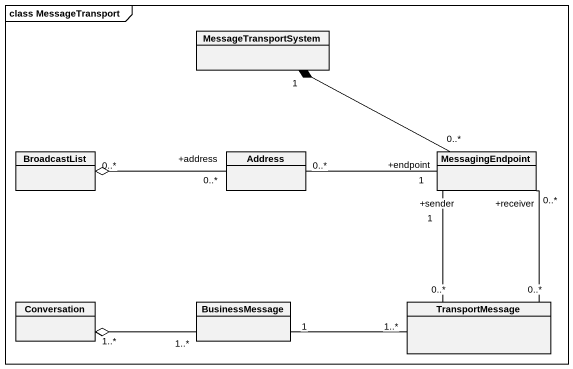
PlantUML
@startuml
mainframe class MessageTransport
hide circle
hide empty members
class MessageTransportSystem
class BroadcastList
class Address
class MessagingEndpoint
class Conversation
class BusinessMessage
class TransportMessage
BroadcastList "0..*" o-right- "+address\n0..*" Address
Address "0..*" -right- "+endpoint\n1" MessagingEndpoint
MessagingEndpoint "0..*" -left-* "1" MessageTransportSystem
Conversation "1..*" o-right- "1..*" BusinessMessage
BusinessMessage "1" -right- "1..*" TransportMessage
TransportMessage "0..*" -up- "+receiver\n0..*" MessagingEndpoint
TransportMessage "0..*" -up- "+sender\n1" MessagingEndpoint
@enduml
